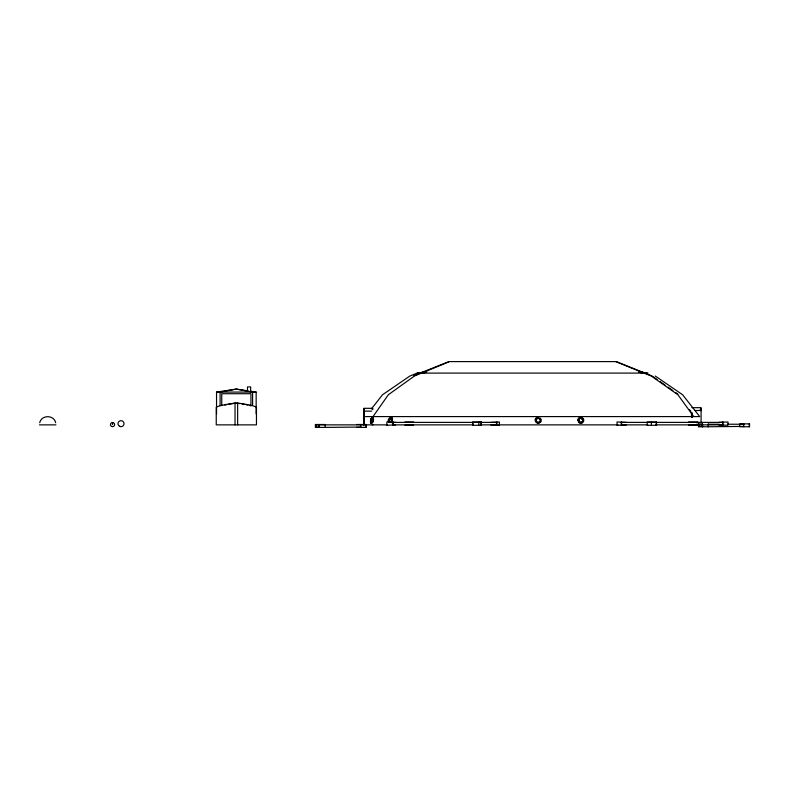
<?xml version="1.0" encoding="UTF-8"?>
<svg xmlns="http://www.w3.org/2000/svg" width="789" height="789" viewBox="0 0 789 789"><rect width="100%" height="100%" fill="white"/><g stroke="black" fill="none" stroke-linecap="round" stroke-linejoin="round"><path stroke-width="1.18" d="M582.144 423.072L579.116 422.776L577.992 419.906M580.467 422.322C581.483 423.072 577.252 420.991 579.116 419.284M580.102 422.332L578.82 419.876M582.923 420.32L582.095 422.056M583.761 421.07L583.258 418.88L581.542 417.391L583.702 419.521L582.953 422.509M371.767 417.697C375.436 416 372.586 426.099 370.524 422.421C369.577 417.351 375.041 415.833 372.388 421.799M371.56 423.417C370.406 410.527 374.923 425.478 370.85 421.089M372.388 421.878C368.187 422.963 375.426 413.466 372.23 422.135M388.908 422.539C386.146 420.399 391.64 414.383 392.537 419.265C389.914 427.51 393.898 418.17 390.979 417.332M388.878 420.843L389.717 418.663L391.423 418.495L391.946 419.876L391.423 421.671L389.707 422.362L388.878 420.843L389.786 422.332L390.575 422.105M389.263 420.951L389.934 418.949L391.285 418.407M391.038 421.573L391.561 419.511L390.742 418.249M363.916 411.375L364.252 408.84L364.232 424.374M536.116 420.399L536.559 419.048M540.278 420.31C541.333 420.31 537.506 423.456 539.222 422.194M700.336 410.073L700.8 408.199L701.086 410.734M700.504 410.073L700.75 408.199M537.368 417.509L536.017 418.288L538.917 417.509M538.473 422.362L536.727 421.859L536.125 420.31M536.342 422.796C536.836 423.417 533.551 419.482 536.037 418.2M537.408 418.397L538.995 418.397L536.727 418.929M538.946 423.318L537.388 423.318L540.297 422.45M537.398 422.312L538.187 422.47M539.666 418.841L539.242 418.515L540.248 420.123M540.938 419.176C538.414 415.813 542.921 421.316 540.544 422.243M370.978 421.188L371.205 420.024M373.039 416.582L388.326 394.766L414.422 376.037L449.543 361.599L616.248 361.599L651.103 375.613M577.933 419.61L578.751 418.17L578.307 418.791M582.282 421.878L582.765 420.951M391.117 417.411L388.425 419.916M371.441 419.265L371.599 417.914M39.716 422.717C41.422 414.698 53.977 414.698 55.684 422.717M579.008 419.373L579.008 419.531M370.968 423.279L372.053 421.563M371.392 408.949L382.507 394.766L409.876 376.037L417.154 373.098L426.77 371.718M579.146 419.146L580.191 418.407M578.633 418.259L580.023 417.391M579.826 418.525L579.304 418.949L580.053 418.407M577.873 420.389L579.225 422.677L581.68 423.289M581.957 418.772L580.704 418.338L582.499 419.373M582.4 421.79L582.203 421.967M581.996 422.115L580.882 422.49M413.801 375.613L419.048 373.522M448.931 361.599L420.103 373.098L424.985 372.408M216.541 413.84L216.541 392.074L236.345 389.095L248.002 390.851M418.17 373.098L426.504 371.895M421.553 373.098L425.212 372.566M235.043 403.09L233.741 403.268A74.501 6.342 -2.4 0 0 216.245 407.232L216.245 424.867L256.455 424.867L256.455 407.232A74.501 6.381 2.3 0 0 238.959 403.268L235.043 403.09L235.043 424.867M364.064 424.867L364.39 411.128L371.708 411.128M372.26 424.886L372.921 424.847M580.29 417.411L581.542 417.391M417.154 373.098L647.996 373.098L638.38 371.718M216.541 392.074L256.159 392.074L256.159 413.84M691.835 407.676L700.77 407.676A11.283 0.503 90 0 1 701.105 410.497L701.086 422.569M364.064 408.317L372.595 408.317M694.399 410.497L701.105 410.497M364.538 411.375L364.123 408.889M365.455 416.582L699.705 416.582L682.643 394.766L655.274 376.037M404.935 421.967L413.594 421.967M688.531 421.967L697.87 421.967M389.796 422.381L496.468 422.381L496.468 424.867L480.54 424.867M723.464 422.381L621.584 422.381L621.584 424.867L647.73 424.867M696.638 424.255L702.604 424.235M708.285 424.235L719.292 424.235M727.557 424.235L743.741 424.235M356.638 424.502L366.421 424.502L366.421 427.401L356.638 427.401M39.45 424.867L55.95 424.867M387.241 424.867L316.014 424.867L316.014 427.046L319.476 427.046M473.489 424.867L393.169 424.867L393.169 422.381M498.727 424.867L618.004 424.867M655.6 424.867L722.635 424.867L722.635 422.381M404.935 425.281L413.594 425.281M688.531 425.281L697.87 425.281M702.604 426.405L699.143 426.405L699.143 424.235M743.741 426.405L708.029 426.77M361.244 427.046L324.91 427.401M700.445 424.206L701.105 424.255M641.22 372.586L644.85 373.098M638.646 371.895L646.99 373.098M640.49 372.586L644.09 373.098M250.33 391.196L256.159 392.074M372.26 417.322L373.118 417.509M372.063 418.249L372.803 418.407M371.441 418.18L372.941 418.614M372.536 418.653L373.483 418.91M371.284 418.476L372.063 418.772M372.595 419.038L373.473 419.265M371.136 418.801L371.954 418.949M370.988 419.146L371.737 419.373M370.751 419.906L371.481 420.142M370.662 420.3L371.412 420.409M370.583 420.695L371.323 420.951M372.152 421.336L372.98 421.563M370.534 421.079L371.303 421.208M371.944 421.77L372.832 421.918M371.718 422.095L372.684 422.243M370.485 421.799L371.363 422.056M370.495 422.135L372.526 422.539M371.096 422.302L371.727 422.49M370.741 423.082L371.708 423.387M390.486 417.332L391.798 417.637M390.407 418.249L391.561 418.614M390.052 418.397L390.614 418.407M389.155 421.947L389.648 422.204M389.401 422.223L390.427 422.47M615.745 361.599L651.319 376.037L677.919 394.766L693.738 416.582M652.148 376.037L657.089 379.499M660.048 381.58L664.989 385.052M667.948 387.133L672.889 390.604M675.857 392.685L677.83 394.066M700.632 408.199L700.879 410.073M689.468 409.59L690.898 411.562M582.736 419.531L582.785 420.142M749.284 423.871L749.284 426.77M743.761 423.871L743.761 426.77M722.902 421.967L722.902 425.281M718.671 422.381L728.01 421.967L728.01 425.281L718.671 424.867M708.295 423.871L708.295 426.77L698.512 426.77L698.512 423.871M702.506 423.871L702.506 426.77M702.24 423.871L702.24 426.77M698.778 423.871L698.778 426.77M692.16 412.785L692.16 417.371M691.835 413.584L691.835 417.134M691.499 412.775L691.499 417.351M656.261 422.381L656.261 424.867M651.408 421.967L651.408 425.281M626.377 422.381L617.037 421.967L617.037 425.281L626.377 424.867M621.268 421.967L621.268 425.281M496.853 421.967L496.853 425.281M490.728 422.381L499.388 421.967L499.388 425.281L490.728 424.867M480.955 422.381L480.955 424.867M478.805 421.967L478.805 425.281M472.828 422.381L472.828 424.867M395.545 422.381L386.876 421.967L386.876 425.281L395.545 424.867M393.011 421.967L393.011 425.281M366.155 424.502L366.155 427.401M365.8 424.867L365.8 427.046M363.729 424.886L363.729 411.128A11.283 0.503 -90 0 1 364.39 411.128M360.632 424.502L360.632 427.401M319.387 424.502L319.387 427.401M319.121 424.502L319.121 427.401M315.649 424.502L315.649 427.401M252.598 405.378L252.598 392.074L236.345 389.095L220.101 392.074L220.101 405.378M250.951 405.556L250.951 393.721L221.739 393.721L221.739 405.556M250.646 391.788L250.646 386.935L247.49 386.935L247.49 390.575M237.647 403.09L237.647 424.867M112.541 422.529L112.541 424.6M239.876 403.603A72.558 6.43 2.4 0 0 237.479 403.248L235.211 403.248A72.558 6.391 -2.5 0 0 228.494 404.333M242.115 403.968A72.558 6.43 2.4 0 1 244.195 404.333M246.109 404.698A72.558 6.43 2.4 0 1 247.854 405.063M249.423 405.438A72.558 6.43 2.4 0 1 250.813 405.802M224.835 405.073A72.558 6.391 -2.5 0 1 226.581 404.698M700.494 409.659A11.283 0.503 -90 0 1 700.77 407.676M372.477 408.643A11.283 0.503 90 0 1 372.714 408.643M372.773 409.037A11.283 0.503 90 0 1 372.822 409.599M481.329 421.967L472.67 421.967L472.67 425.281L481.329 425.281L481.329 421.967M656.517 421.967L647.177 421.967L647.177 425.281L656.517 425.281L656.517 421.967M749.55 423.871L739.766 423.871L739.766 426.77L749.55 426.77L749.55 423.871M325.176 424.502L315.383 424.502L315.383 427.401L325.176 427.401L325.176 424.502M111.505 426.395A2.071 2.071 0 0 0 114.612 424.6A2.071 2.071 0 0 0 111.505 422.805A2.071 2.071 0 0 0 111.505 426.395M119.514 426.267A3.008 3.008 0 0 0 124.021 423.663A3.008 3.008 0 0 0 119.514 421.06A3.008 3.008 0 0 0 119.514 426.267"/></g></svg>
